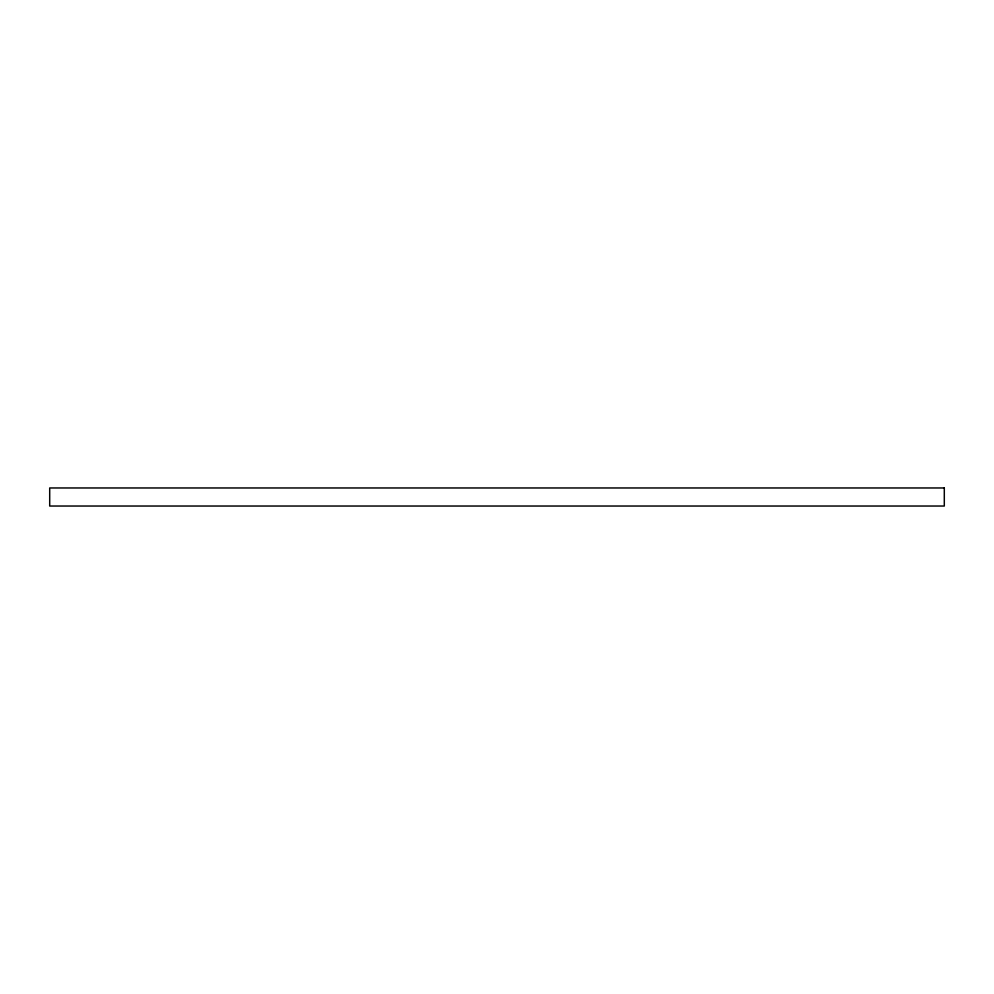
<?xml version="1.0" encoding="UTF-8"?>
<svg xmlns="http://www.w3.org/2000/svg" width="994" height="994" viewBox="0 0 994 994"><rect width="100%" height="100%" fill="white"/><g stroke="black" fill="none" stroke-linecap="round" stroke-linejoin="round"><path stroke-width="1.49" d="M944.3 487.967L49.7 487.967L49.7 506.033L944.3 506.033L944.3 487.967"/></g></svg>
